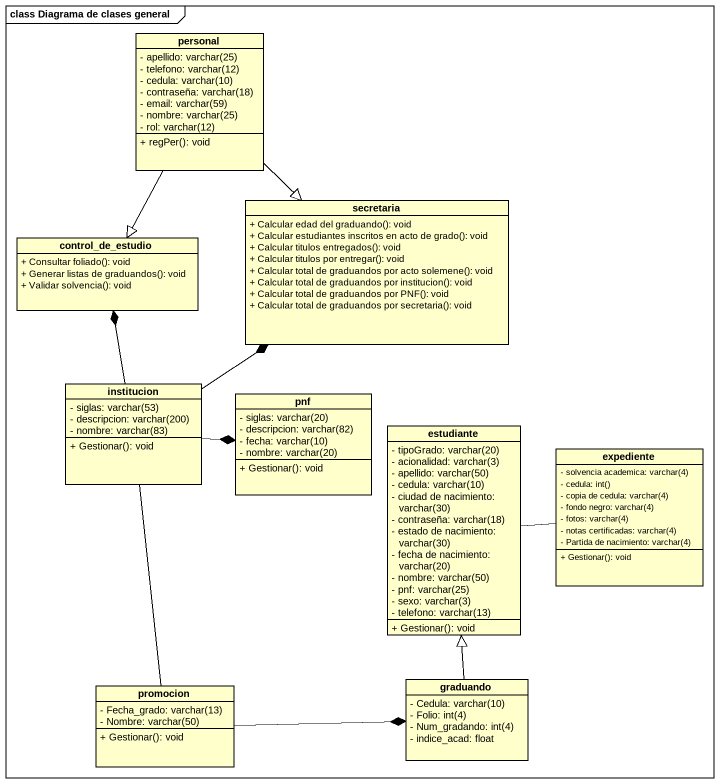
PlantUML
@startuml
mainframe class Diagrama de clases general
hide circle
hide empty members
skinparam classAttributeIconSize 0
class personal {
  {field} - apellido: varchar(25)
  {field} - telefono: varchar(12)
  {field} - cedula: varchar(10)
  {field} - contraseña: varchar(18)
  {field} - email: varchar(59)
  {field} - nombre: varchar(25)
  {field} - rol: varchar(12)
  + regPer(): void
}
class secretaria {
  + Calcular edad del graduando(): void
  + Calcular estudiantes inscritos en acto de grado(): void
  + Calcular titulos entregados(): void
  + Calcular titulos por entregar(): void
  + Calcular total de graduandos por acto solemene(): void
  + Calcular total de graduandos por institucion(): void
  + Calcular total de graduandos por PNF(): void
  + Calcular total de graduandos por secretaria(): void
}
class control_de_estudio {
  + Consultar foliado(): void
  + Generar listas de graduandos(): void
  + Validar solvencia(): void
}
class institucion {
  {field} - siglas: varchar(53)
  {field} - descripcion: varchar(200)
  {field} - nombre: varchar(83)
  + Gestionar(): void
}
class pnf {
  {field} - siglas: varchar(20)
  {field} - descripcion: varchar(82)
  {field} - fecha: varchar(10)
  {field} - nombre: varchar(20)
  + Gestionar(): void
}
class estudiante {
  {field} - tipoGrado: varchar(20)
  {field} - acionalidad: varchar(3)
  {field} - apellido: varchar(50)
  {field} - cedula: varchar(10)
  {field} - ciudad de nacimiento: varchar(30)
  {field} - contraseña: varchar(18)
  {field} - estado de nacimiento: varchar(30)
  {field} - fecha de nacimiento: varchar(20)
  {field} - nombre: varchar(50)
  {field} - pnf: varchar(25)
  {field} - sexo: varchar(3)
  {field} - telefono: varchar(13)
  + Gestionar(): void
}
class expediente {
  {field} - solvencia academica: varchar(4)
  {field} - cedula: int()
  {field} - copia de cedula: varchar(4)
  {field} - fondo negro: varchar(4)
  {field} - fotos: varchar(4)
  {field} - notas certificadas: varchar(4)
  {field} - Partida de nacimiento: varchar(4)
  + Gestionar(): void
}
class promocion {
  {field} - Fecha_grado: varchar(13)
  {field} - Nombre: varchar(50)
  + Gestionar(): void
}
class graduando {
  {field} - Cedula: varchar(10)
  {field} - Folio: int(4)
  {field} - Num_gradando: int(4)
  - indice_acad: float
}
personal --|> secretaria
personal --|> control_de_estudio
institucion -up-* secretaria
institucion -up-* control_de_estudio
institucion -right-* pnf
institucion -- promocion
estudiante -right- expediente
promocion -right-* graduando
graduando -up-|> estudiante
@enduml
